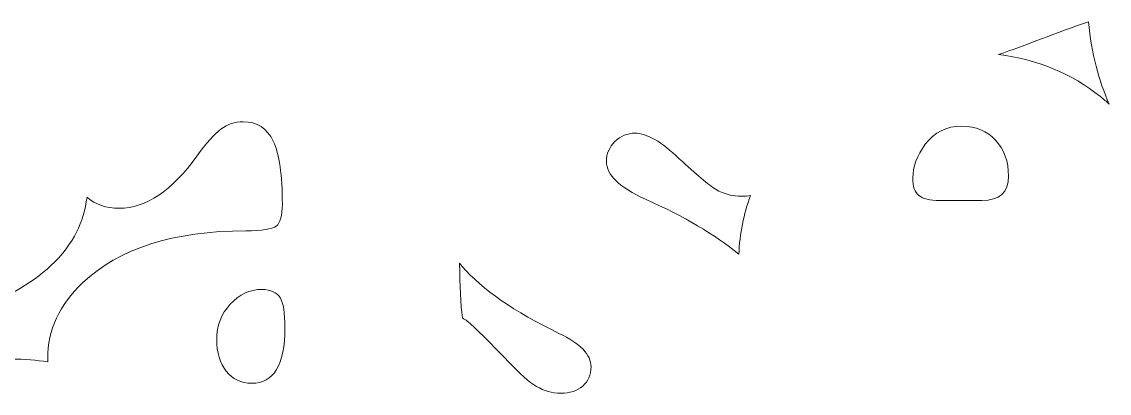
# Model space of a CAD drawing. Header units: millimetres. Extents: x -431 to 186, y -15 to 284.
# Drawn here: x -184.52 to -152.98, y 197.79 to 208.57 of the extents above; entities that cross this region are included whole.
import ezdxf

# ---------------------------------------------------------------- set-up
doc = ezdxf.new("R2010")
doc.units = ezdxf.units.MM
doc.header["$MEASUREMENT"] = 0
doc.layers.add('Capa 1', color=7, linetype='Continuous')

msp = doc.modelspace()

# ---------------------------------------------------------------- linework, layer by layer
at = {"layer": 'Capa 1', "color": 240, "lineweight": 9}
for points, knots in [([(-152.9811, 206.1794), (-153.2873, 206.8562), (-153.4975, 207.6496), (-153.5841, 208.5708), (-153.5841, 208.5708), (-154.5289, 208.2512), (-155.4067, 207.8798), (-156.1897, 207.622), (-156.1897, 207.622), (-155.0625, 207.479), (-154.0767, 207.0712), (-153.2369, 206.3962), (-153.2369, 206.3962), (-153.1489, 206.326), (-153.0637, 206.2538), (-152.9811, 206.1794)], [0, 0, 0, 0, 0.2, 0.2, 0.2, 0.2, 0.4, 0.4, 0.4, 0.4, 0.6, 0.6, 0.6, 0.6, 1, 1, 1, 1]), ([(-183.7677, 198.6986), (-183.7677, 198.6986), (-183.7691, 198.7988), (-183.7691, 198.7988), (-183.7691, 198.7988), (-183.7691, 199.6276), (-183.4313, 200.355), (-182.7557, 200.9926), (-182.7557, 200.9926), (-181.7009, 201.9922), (-180.1235, 202.4962), (-178.0223, 202.504), (-178.0223, 202.504), (-177.5569, 202.504), (-177.2645, 202.5488), (-177.1409, 202.638), (-177.1409, 202.638), (-177.0215, 202.7316), (-176.9637, 202.943), (-176.9637, 203.276), (-176.9637, 203.276), (-176.9637, 204.1172), (-177.0503, 204.7266), (-177.2275, 205.1042), (-177.2275, 205.1042), (-177.4043, 205.478), (-177.6929, 205.669), (-178.0965, 205.669), (-178.0965, 205.669), (-178.3397, 205.669), (-178.5537, 205.5958), (-178.7433, 205.4534), (-178.7433, 205.4534), (-178.9329, 205.3116), (-179.1677, 205.0514), (-179.4477, 204.6696), (-179.4477, 204.6696), (-180.1647, 203.662), (-180.9143, 203.1584), (-181.6927, 203.1584), (-181.6927, 203.1584), (-182.0739, 203.1584), (-182.3859, 203.2638), (-182.6289, 203.4782), (-182.6289, 203.4782), (-182.7255, 202.7496), (-183.0389, 202.1234), (-183.5647, 201.598), (-183.5647, 201.598), (-184.1415, 201.0252), (-184.8911, 200.5822), (-185.8017, 200.2656), (-185.8017, 200.2656), (-186.7159, 199.9486), (-187.7211, 199.79), (-188.8131, 199.79), (-188.8131, 199.79), (-189.0807, 199.79), (-189.3403, 199.8024), (-189.5997, 199.8348), (-189.5997, 199.8348), (-189.8057, 199.8592), (-189.9705, 199.8716), (-190.0817, 199.8716), (-190.0817, 199.8716), (-190.5059, 199.8716), (-190.7203, 199.6602), (-190.7203, 199.2416), (-190.7203, 199.2416), (-190.7203, 198.9694), (-190.5801, 198.7582), (-190.3041, 198.6038), (-190.3041, 198.6038), (-190.0283, 198.4496), (-189.6491, 198.3724), (-189.1755, 198.3724), (-189.1755, 198.3724), (-188.8541, 198.3724), (-188.3803, 198.417), (-187.7501, 198.5022), (-187.7501, 198.5022), (-186.4321, 198.685), (-185.4595, 198.7786), (-184.8293, 198.7786), (-184.8293, 198.7786), (-184.4399, 198.7786), (-184.0857, 198.7516), (-183.7677, 198.6986)], [0, 0, 0, 0, 0.0434783, 0.0434783, 0.0434783, 0.0434783, 0.0869565, 0.0869565, 0.0869565, 0.0869565, 0.1304348, 0.1304348, 0.1304348, 0.1304348, 0.173913, 0.173913, 0.173913, 0.173913, 0.2173913, 0.2173913, 0.2173913, 0.2173913, 0.2608696, 0.2608696, 0.2608696, 0.2608696, 0.3043478, 0.3043478, 0.3043478, 0.3043478, 0.3478261, 0.3478261, 0.3478261, 0.3478261, 0.3913043, 0.3913043, 0.3913043, 0.3913043, 0.4347826, 0.4347826, 0.4347826, 0.4347826, 0.4782609, 0.4782609, 0.4782609, 0.4782609, 0.5217391, 0.5217391, 0.5217391, 0.5217391, 0.5652174, 0.5652174, 0.5652174, 0.5652174, 0.6086957, 0.6086957, 0.6086957, 0.6086957, 0.6521739, 0.6521739, 0.6521739, 0.6521739, 0.6956522, 0.6956522, 0.6956522, 0.6956522, 0.7391304, 0.7391304, 0.7391304, 0.7391304, 0.7826087, 0.7826087, 0.7826087, 0.7826087, 0.826087, 0.826087, 0.826087, 0.826087, 0.8695652, 0.8695652, 0.8695652, 0.8695652, 0.9130435, 0.9130435, 0.9130435, 0.9130435, 1, 1, 1, 1]), ([(-163.7257, 201.8228), (-163.6969, 202.4184), (-163.5845, 202.9848), (-163.3875, 203.5234), (-163.3875, 203.5234), (-163.4647, 203.5102), (-163.5463, 203.5034), (-163.6305, 203.5034), (-163.6305, 203.5034), (-163.9107, 203.5034), (-164.1623, 203.5686), (-164.3845, 203.7028), (-164.3845, 203.7028), (-164.6069, 203.8406), (-164.9611, 204.1372), (-165.4513, 204.5964), (-165.4513, 204.5964), (-165.9661, 205.0878), (-166.3947, 205.3358), (-166.7327, 205.3358), (-166.7327, 205.3358), (-166.9591, 205.3358), (-167.1525, 205.2546), (-167.3177, 205.0922), (-167.3177, 205.0922), (-167.4823, 204.9294), (-167.5645, 204.7346), (-167.5645, 204.5152), (-167.5645, 204.5152), (-167.5645, 204.1252), (-167.1855, 203.7594), (-166.4319, 203.4182), (-166.4319, 203.4182), (-165.3161, 202.9246), (-164.4141, 202.3928), (-163.7257, 201.8228)], [0, 0, 0, 0, 0.1, 0.1, 0.1, 0.1, 0.2, 0.2, 0.2, 0.2, 0.3, 0.3, 0.3, 0.3, 0.4, 0.4, 0.4, 0.4, 0.5, 0.5, 0.5, 0.5, 0.6, 0.6, 0.6, 0.6, 0.7, 0.7, 0.7, 0.7, 0.8, 0.8, 0.8, 0.8, 1, 1, 1, 1]), ([(-157.8917, 203.3818), (-157.8917, 203.3818), (-156.6723, 203.3818), (-156.6723, 203.3818), (-156.6723, 203.3818), (-156.1575, 203.3818), (-155.9023, 203.6174), (-155.9023, 204.0846), (-155.9023, 204.0846), (-155.9023, 204.5152), (-156.0257, 204.8646), (-156.2771, 205.1328), (-156.2771, 205.1328), (-156.5241, 205.4008), (-156.8497, 205.5392), (-157.2533, 205.5392), (-157.2533, 205.5392), (-157.7023, 205.5392), (-158.0567, 205.3644), (-158.3163, 205.0146), (-158.3163, 205.0146), (-158.5591, 204.69), (-158.6785, 204.361), (-158.6785, 204.0276), (-158.6785, 204.0276), (-158.6785, 203.788), (-158.6211, 203.6212), (-158.5015, 203.528), (-158.5015, 203.528), (-158.3863, 203.4304), (-158.1843, 203.3818), (-157.8917, 203.3818)], [0, 0, 0, 0, 0.1111111, 0.1111111, 0.1111111, 0.1111111, 0.2222222, 0.2222222, 0.2222222, 0.2222222, 0.3333333, 0.3333333, 0.3333333, 0.3333333, 0.4444444, 0.4444444, 0.4444444, 0.4444444, 0.5555556, 0.5555556, 0.5555556, 0.5555556, 0.6666667, 0.6666667, 0.6666667, 0.6666667, 0.7777778, 0.7777778, 0.7777778, 0.7777778, 1, 1, 1, 1]), ([(-171.7409, 199.972), (-171.6933, 199.9452), (-171.6473, 199.9148), (-171.6017, 199.8796), (-171.6017, 199.8796), (-171.4121, 199.7292), (-171.0169, 199.3392), (-170.4113, 198.7054), (-170.4113, 198.7054), (-170.0815, 198.356), (-169.8099, 198.1164), (-169.5913, 197.9862), (-169.5913, 197.9862), (-169.3731, 197.8564), (-169.1425, 197.7874), (-168.8911, 197.7874), (-168.8911, 197.7874), (-168.6275, 197.7874), (-168.4131, 197.8564), (-168.2525, 197.9982), (-168.2525, 197.9982), (-168.0921, 198.1366), (-168.0095, 198.3192), (-168.0095, 198.5512), (-168.0095, 198.5512), (-168.0095, 198.9084), (-168.3227, 199.2334), (-168.9407, 199.526), (-168.9407, 199.526), (-170.2383, 200.1516), (-171.1735, 200.8016), (-171.7459, 201.468), (-171.7459, 201.468), (-171.7459, 201.468), (-171.8227, 201.5596), (-171.8227, 201.5596), (-171.8227, 201.5596), (-171.8211, 200.9054), (-171.7937, 200.3764), (-171.7409, 199.972)], [0, 0, 0, 0, 0.0909091, 0.0909091, 0.0909091, 0.0909091, 0.1818182, 0.1818182, 0.1818182, 0.1818182, 0.2727273, 0.2727273, 0.2727273, 0.2727273, 0.3636364, 0.3636364, 0.3636364, 0.3636364, 0.4545455, 0.4545455, 0.4545455, 0.4545455, 0.5454545, 0.5454545, 0.5454545, 0.5454545, 0.6363636, 0.6363636, 0.6363636, 0.6363636, 0.7272727, 0.7272727, 0.7272727, 0.7272727, 0.8181818, 0.8181818, 0.8181818, 0.8181818, 1, 1, 1, 1]), ([(-177.5525, 200.8016), (-177.9071, 200.8016), (-178.2159, 200.6594), (-178.4755, 200.371), (-178.4755, 200.371), (-178.7391, 200.0868), (-178.8671, 199.7454), (-178.8671, 199.3472), (-178.8671, 199.3472), (-178.8671, 198.9654), (-178.7761, 198.6608), (-178.5907, 198.425), (-178.5907, 198.425), (-178.4055, 198.1936), (-178.1625, 198.0758), (-177.8537, 198.0758), (-177.8537, 198.0758), (-177.2109, 198.0758), (-176.8897, 198.6118), (-176.8897, 199.6804), (-176.8897, 199.6804), (-176.8897, 200.1194), (-176.9349, 200.412), (-177.0297, 200.5622), (-177.0297, 200.5622), (-177.1203, 200.7124), (-177.2975, 200.7936), (-177.5525, 200.8016)], [0, 0, 0, 0, 0.125, 0.125, 0.125, 0.125, 0.25, 0.25, 0.25, 0.25, 0.375, 0.375, 0.375, 0.375, 0.5, 0.5, 0.5, 0.5, 0.625, 0.625, 0.625, 0.625, 0.75, 0.75, 0.75, 0.75, 1, 1, 1, 1])]:
    msp.add_open_spline(points, degree=3, knots=knots, dxfattribs=at)

doc.saveas('drawing.dxf')
